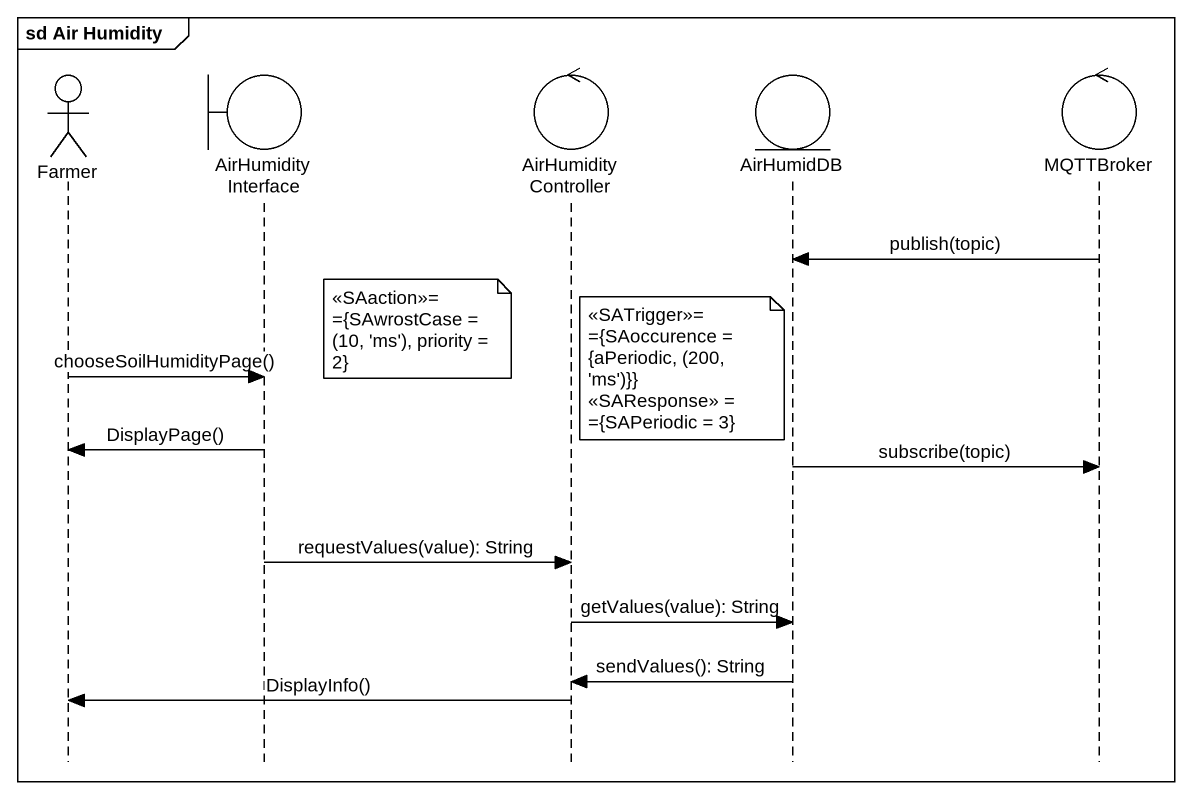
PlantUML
@startuml
mainframe sd Air Humidity
hide footbox
actor Farmer
boundary AirHumidityInterface
control AirHumidityController
entity AirHumidDB
control MQTTBroker

MQTTBroker -> AirHumidDB : publish(topic)
note right of AirHumidityInterface
  <<SAaction>>=
  ~={SAwrostCase =
  (10, 'ms'), priority = 2}
end note
note right of AirHumidityController
  <<SATrigger>>=
  ~={SAoccurence =
  {aPeriodic, (200, 'ms')}}
  <<SAResponse>> =
  ~={SAPeriodic = 3}
end note
Farmer -> AirHumidityInterface : chooseSoilHumidityPage()
AirHumidityInterface -> Farmer : DisplayPage()
AirHumidDB -> MQTTBroker : subscribe(topic)
AirHumidityInterface -> AirHumidityController : requestValues(value): String
AirHumidityController -> AirHumidDB : getValues(value): String
AirHumidDB -> AirHumidityController : sendValues(): String
AirHumidityController -> Farmer : DisplayInfo()
@enduml
